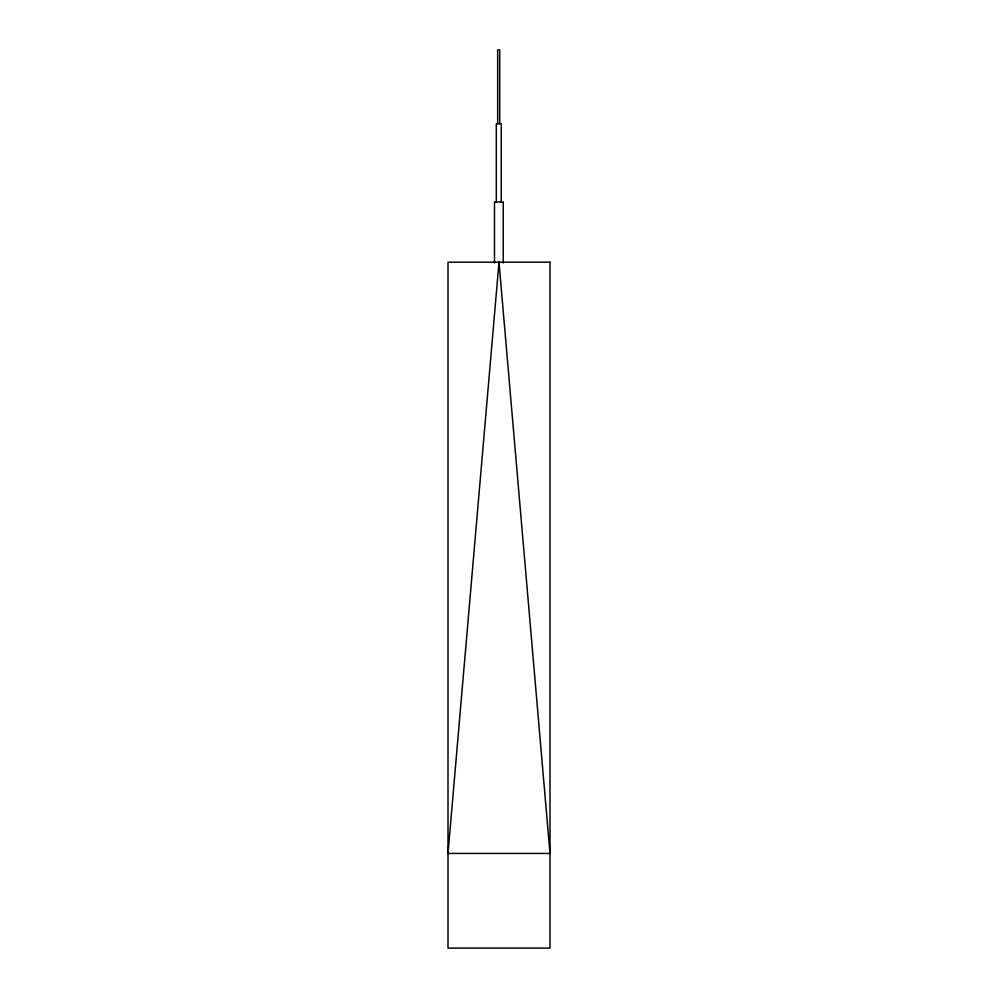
<?xml version="1.0" encoding="UTF-8"?>
<svg xmlns="http://www.w3.org/2000/svg" width="998" height="998" viewBox="0 0 998 998"><rect width="100%" height="100%" fill="white"/><g stroke="black" fill="none" stroke-linecap="round" stroke-linejoin="round"><path stroke-width="1.5" d="M503.241 262.985L503.241 201.97L494.497 201.97L494.497 262.985M501.283 201.97L501.283 123.715L496.305 123.715L496.305 201.97M499.711 123.715L499.711 49.9L497.665 49.9L497.665 123.715M499 262.187L448.002 853.44L549.998 853.44L499 262.187M549.998 262.187L448.002 262.187L448.002 948.1L549.998 948.1L549.998 262.187"/></g></svg>
